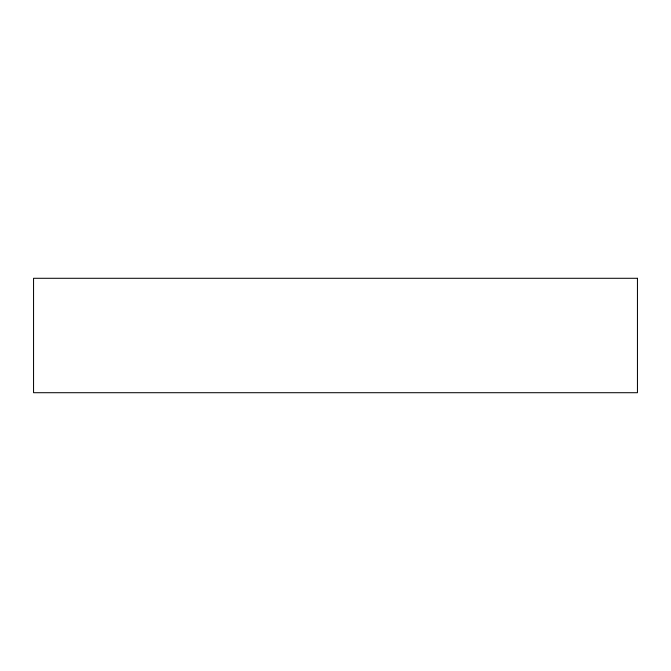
<?xml version="1.0" encoding="UTF-8"?>
<svg xmlns="http://www.w3.org/2000/svg" width="671" height="671" viewBox="0 0 671 671"><rect width="100%" height="100%" fill="white"/><g stroke="black" fill="none" stroke-linecap="round" stroke-linejoin="round"><path stroke-width="1.01" d="M637.45 278.289L33.55 278.289L33.55 392.711L637.45 392.711L637.45 278.289"/></g></svg>
